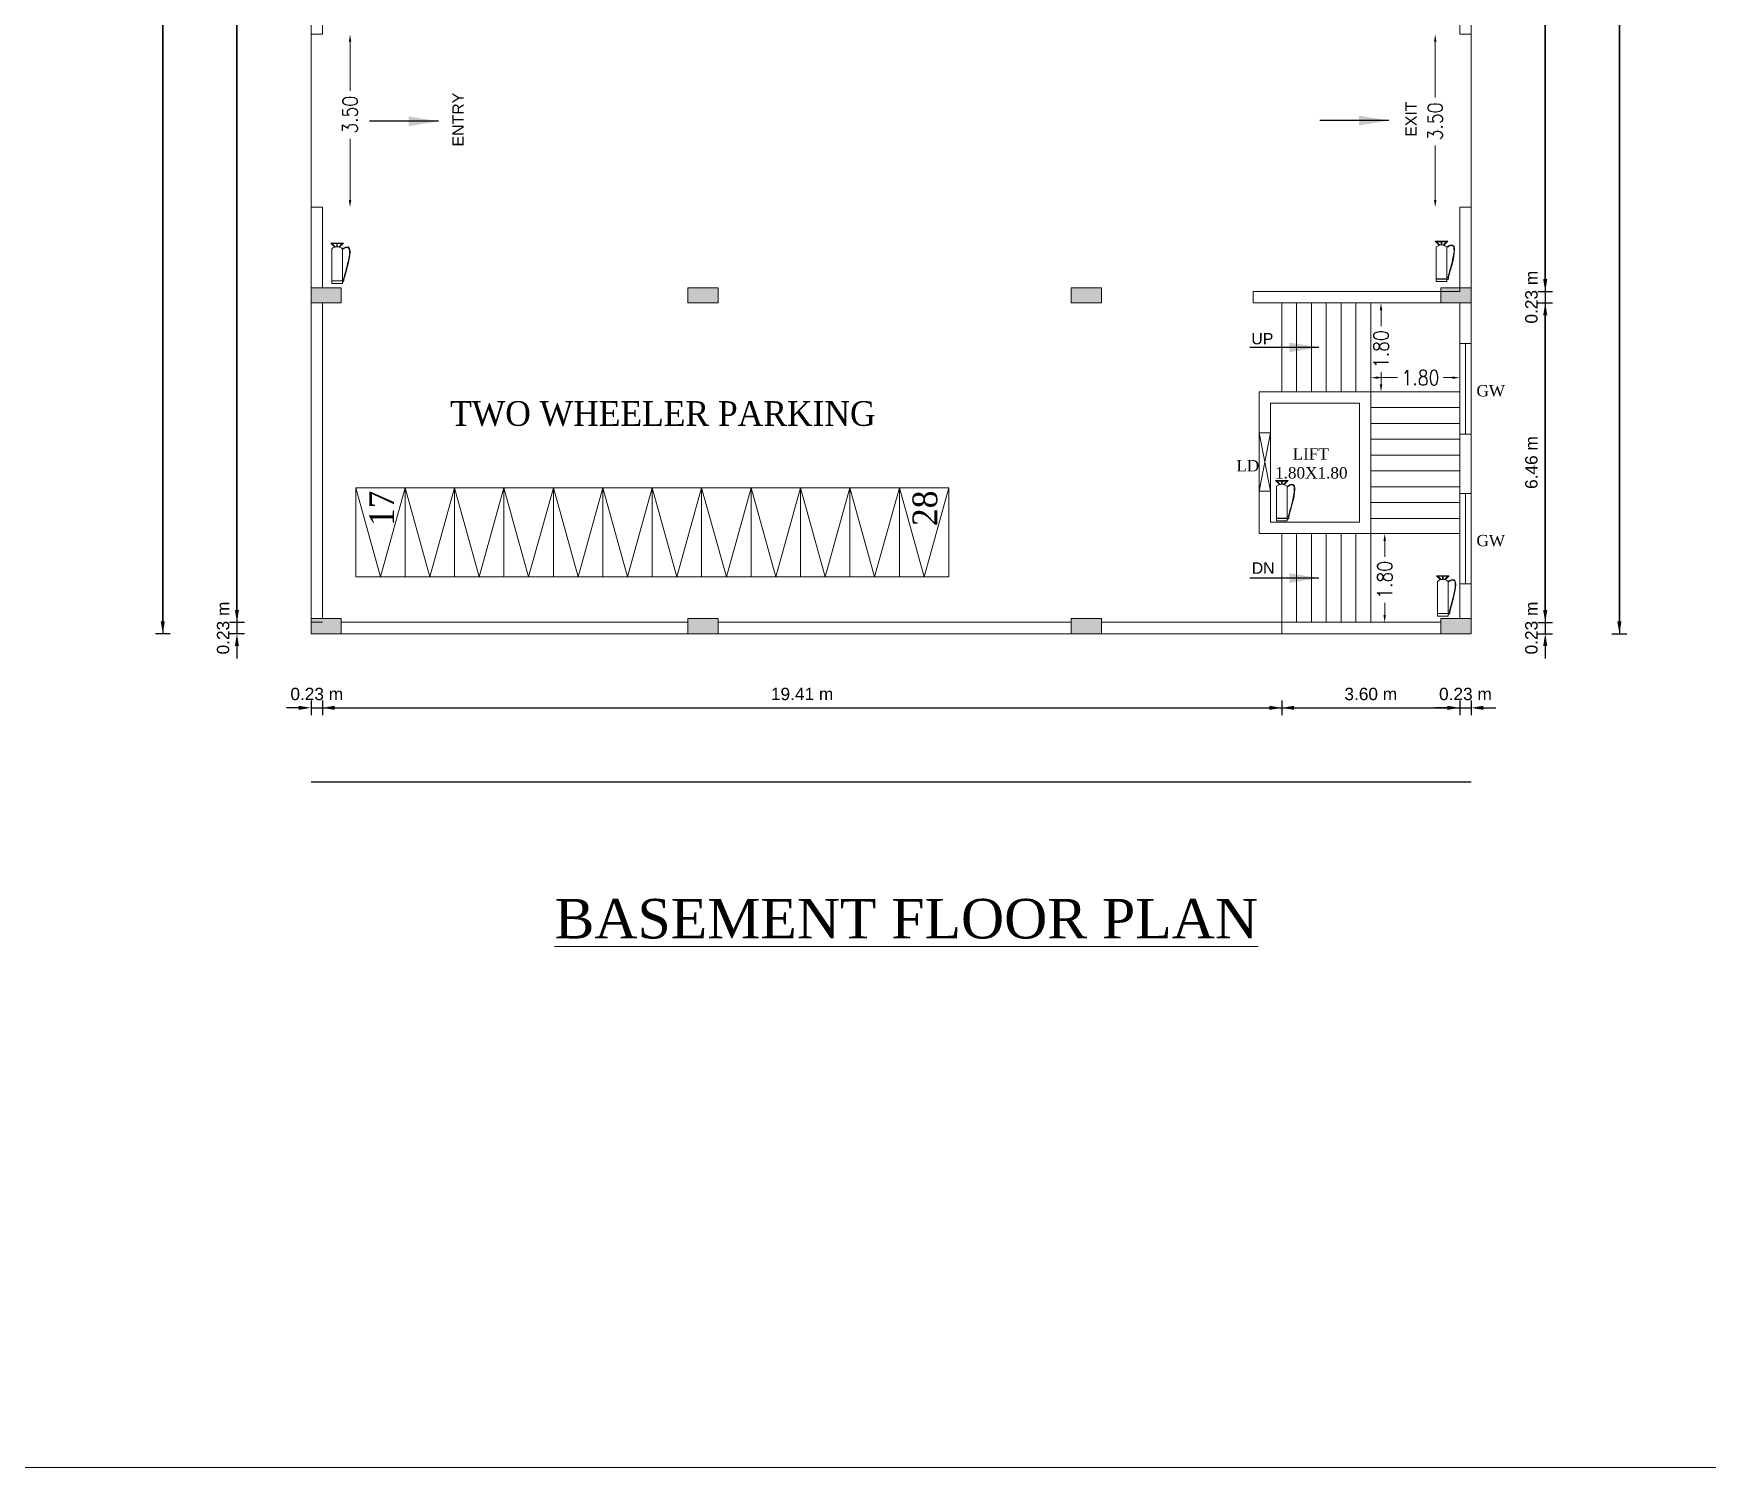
# Model space of a CAD drawing. Header units: metres. Extents: x -1561199 to -1560810, y 43748 to 43956.
# Drawn here: x -1560920.51 to -1560886.64, y 43747.52 to 43776.53 of the extents above; entities that cross this region are included whole.
import ezdxf

# ---------------------------------------------------------------- set-up
doc = ezdxf.new("R2010")
doc.units = ezdxf.units.M
doc.header["$LTSCALE"] = 750
doc.header["$MEASUREMENT"] = 0
doc.header["$PDMODE"] = 35
doc.header["$PDSIZE"] = 50
doc.linetypes.add('DASHED2', pattern=[0.375, 0.25, -0.125])
doc.layers.get('0').update_dxf_attribs({"lineweight": 5, "plot": 0})
doc.layers.get('Defpoints').update_dxf_attribs({"lineweight": 0})
doc.layers.add('column', color=242, linetype='Continuous', lineweight=25)
doc.styles.add('ARIAL', font='romand.shx', dxfattribs={"width": 0.85})
doc.styles.add('S', font='swiss.ttf')
doc.styles.get("Standard").update_dxf_attribs({"font": 'arial.ttf'})
doc.styles.add('style1', font='romans.shx', dxfattribs={"width": 0.95, "height": 200})
doc.styles.add('style6', font='romantic.ttf')
doc.dimstyles.new('Meters for dimension SHEET 2', dxfattribs={"dimtxt": 0.3, "dimasz": 0.15, "dimexe": 0.4, "dimexo": 0.4, "dimgap": 0.09, "dimtad": 0, "dimzin": 0, "dimdsep": 46, "dimtxsty": 'ARIAL', "dimcen": 0.09, "dimse1": 1, "dimse2": 1, "dimclrd": 144, "dimclre": 144, "dimclrt": 256, "dimaunit": 1, "dimadec": 3, "dimazin": 0, "dimtfac": 1, "dimtofl": 0, "dimtmove": 1, "dimatfit": 2, "dimfxl": 0, "dimtolj": 1, "dimtzin": 0, "dimlwd": -1, "dimlwe": -1, "dimarcsym": 0})
doc.dimstyles.new('METRIC', dxfattribs={"dimtxt": 0.45, "dimasz": 0.25, "dimexe": 0.15, "dimexo": 0.15, "dimgap": 0.15, "dimtad": 1, "dimzin": 0, "dimdsep": 46, "dimtxsty": 'S', "dimcen": 0, "dimclrd": 1, "dimclre": 1, "dimclrt": 5, "dimadec": 0, "dimazin": 2, "dimtfac": 1, "dimtix": 1, "dimtofl": 0, "dimtmove": 1, "dimatfit": 0, "dimfxl": 0, "dimtolj": 1, "dimtzin": 0, "dimarcsym": 0})

# ---------------------------------------------------------------- blocks, each defined once
blk = doc.blocks.new('qwegwegwegwegwegwegwg')
at = {"layer": 'column', "lineweight": -2}
h = blk.add_hatch(color=256, dxfattribs=at)
h.dxf.hatch_style = 1
h.paths.add_polyline_path([(0, 0), (12, 0), (12, -24), (0, -24)])
blk.add_lwpolyline([(0, 0), (12, 0), (12, -24), (0, -24)], close=True, dxfattribs=at)
blk = doc.blocks.new('DSDRFTRY')
at = {"color": 1}
for p, q in [((736.623, 117.624, -214.286), (736.527, 117.721, -214.286)), ((736.557, 117.721, -214.286), (736.527, 117.721, -214.286)), ((736.551, 116.766, -214.286), (736.551, 117.586, -214.286)), ((736.557, 117.721, -214.286), (736.828, 117.721, -214.286)), ((736.638, 117.628, -214.286), (736.557, 117.709, -214.286)), ((736.557, 117.709, -214.286), (736.671, 117.709, -214.286)), ((736.671, 117.632, -214.286), (736.671, 117.709, -214.286)), ((736.684, 117.632, -214.286), (736.684, 117.709, -214.286)), ((736.684, 117.709, -214.286), (736.798, 117.709, -214.286)), ((736.717, 117.628, -214.286), (736.798, 117.709, -214.286)), ((736.731, 117.624, -214.286), (736.828, 117.721, -214.286)), ((736.804, 117.586, -214.286), (736.804, 116.766, -214.286)), ((736.513, 116.861, -214.286), (736.551, 116.861, -214.286)), ((736.513, 116.823, -214.286), (736.513, 116.861, -214.286)), ((736.513, 116.823, -214.286), (736.526, 116.823, -214.286)), ((736.513, 116.823, -214.286), (736.519, 116.823, -214.286)), ((736.513, 116.823, -214.286), (736.516, 116.823, -214.286)), ((736.551, 116.823, -214.286), (736.513, 116.823, -214.286)), ((736.526, 116.823, -214.286), (736.526, 116.81, -214.286)), ((736.526, 116.81, -214.286), (736.539, 116.81, -214.286)), ((736.539, 116.81, -214.286), (736.539, 116.823, -214.286)), ((736.804, 116.829, -214.286), (736.551, 116.829, -214.286)), ((736.804, 116.823, -214.286), (736.551, 116.823, -214.286)), ((736.804, 116.766, -214.286), (736.551, 116.766, -214.286))]:
    blk.add_line(p, q, dxfattribs=at)
blk.add_arc((736.677, 117.436, -214.286), 0.196, 50.0538, 129.9462, dxfattribs=at)
for points, knots in [([(736.513, 116.861, -214.286), (736.395, 117.278, -214.286), (736.263, 117.742, -214.286), (736.523, 117.602, -214.286), (736.551, 117.586, -214.286)], [0, 0, 0, 0, 3.030452, 3.369076, 3.369076, 3.369076, 3.369076]), ([(736.526, 116.864, -214.286), (736.507, 116.929, -214.286), (736.489, 116.993, -214.286), (736.438, 117.181, -214.286), (736.408, 117.299, -214.286), (736.381, 117.47, -214.286), (736.378, 117.531, -214.286), (736.391, 117.591, -214.286), (736.399, 117.605, -214.286), (736.421, 117.62, -214.286), (736.435, 117.622, -214.286), (736.48, 117.611, -214.286), (736.51, 117.595, -214.286), (736.544, 117.576, -214.286), (736.545, 117.575, -214.286), (736.545, 117.575, -214.286)], [0, 0, 0, 0, 0.468639, 0.468639, 1.405917, 1.405917, 2.137486, 2.137486, 2.546212, 2.546212, 2.954939, 2.954939, 3.363666, 3.363666, 3.369076, 3.369076, 3.369076, 3.369076])]:
    blk.add_open_spline(points, degree=3, knots=knots, dxfattribs=at)
blk = doc.blocks.new('*D251')
at = {"color": 144}
for p, q in [((-1560914.103, 43776.367), (-1560914.103, 43775.375)), ((-1560914.103, 43773.167), (-1560914.103, 43774.405))]:
    blk.add_line(p, q, dxfattribs=at)
for points in [[(-1560914.128, 43776.367), (-1560914.078, 43776.367), (-1560914.103, 43776.517)], [(-1560914.128, 43773.167), (-1560914.078, 43773.167), (-1560914.103, 43773.017)]]:
    blk.add_solid(points, dxfattribs=at)
at = {"layer": 'Defpoints', "color": 0}
for p in [(-1560914.662, 43776.517, -1118.766), (-1560914.103, 43776.517), (-1560914.662, 43773.017, -381.467)]:
    blk.add_point(p, dxfattribs=at)
at = {"insert": (-1560914.103, 43774.89), "char_height": 0.3, "attachment_point": 5, "rotation": 90, "style": 'ARIAL'}
blk.add_mtext('\\A1;3.50', dxfattribs=at)
blk = doc.blocks.new('*D252')
at = {"color": 144}
for p, q in [((-1560892.148, 43776.367), (-1560892.148, 43775.24)), ((-1560892.148, 43773.167), (-1560892.148, 43774.271))]:
    blk.add_line(p, q, dxfattribs=at)
for points in [[(-1560892.173, 43776.367), (-1560892.123, 43776.367), (-1560892.148, 43776.517)], [(-1560892.173, 43773.167), (-1560892.123, 43773.167), (-1560892.148, 43773.017)]]:
    blk.add_solid(points, dxfattribs=at)
at = {"layer": 'Defpoints', "color": 0}
for p in [(-1560892.148, 43776.517), (-1560891.652, 43776.517, -488.023), (-1560891.652, 43773.017, -381.467)]:
    blk.add_point(p, dxfattribs=at)
at = {"insert": (-1560892.148, 43774.755), "char_height": 0.3, "attachment_point": 5, "rotation": 90, "style": 'ARIAL'}
blk.add_mtext('\\A1;3.50', dxfattribs=at)
blk = doc.blocks.new('*D242')
at = {"color": 144}
for p, q in [((-1560893.245, 43770.934), (-1560893.245, 43770.613)), ((-1560893.245, 43769.434), (-1560893.245, 43769.68))]:
    blk.add_line(p, q, dxfattribs=at)
for points in [[(-1560893.27, 43770.934), (-1560893.22, 43770.934), (-1560893.245, 43771.084)], [(-1560893.27, 43769.434), (-1560893.22, 43769.434), (-1560893.245, 43769.284)]]:
    blk.add_solid(points, dxfattribs=at)
at = {"layer": 'Defpoints', "color": 0}
for p in [(-1560893.452, 43771.084, -381.467), (-1560893.245, 43771.084), (-1560893.452, 43769.284, -381.467)]:
    blk.add_point(p, dxfattribs=at)
at = {"insert": (-1560893.245, 43770.146), "char_height": 0.3, "attachment_point": 5, "rotation": 90, "style": 'ARIAL'}
blk.add_mtext('\\A1;1.80', dxfattribs=at)
blk = doc.blocks.new('*D243')
at = {"color": 144}
for p, q in [((-1560893.302, 43769.571), (-1560892.913, 43769.571)), ((-1560891.802, 43769.571), (-1560891.98, 43769.571))]:
    blk.add_line(p, q, dxfattribs=at)
for points in [[(-1560893.302, 43769.596), (-1560893.302, 43769.546), (-1560893.452, 43769.571)], [(-1560891.802, 43769.596), (-1560891.802, 43769.546), (-1560891.652, 43769.571)]]:
    blk.add_solid(points, dxfattribs=at)
at = {"layer": 'Defpoints', "color": 0}
for p in [(-1560891.652, 43769.571), (-1560893.452, 43769.284, -381.467), (-1560891.652, 43769.284, -381.467)]:
    blk.add_point(p, dxfattribs=at)
at = {"insert": (-1560892.446, 43769.571), "char_height": 0.3, "attachment_point": 5, "style": 'ARIAL'}
blk.add_mtext('\\A1;1.80', dxfattribs=at)
blk = doc.blocks.new('*D244')
at = {"color": 144}
for p, q in [((-1560893.17, 43766.267), (-1560893.17, 43765.946)), ((-1560893.17, 43764.767), (-1560893.17, 43765.014))]:
    blk.add_line(p, q, dxfattribs=at)
for points in [[(-1560893.195, 43766.267), (-1560893.145, 43766.267), (-1560893.17, 43766.417)], [(-1560893.195, 43764.767), (-1560893.145, 43764.767), (-1560893.17, 43764.617)]]:
    blk.add_solid(points, dxfattribs=at)
at = {"layer": 'Defpoints', "color": 0}
for p in [(-1560893.452, 43766.417, -381.467), (-1560893.452, 43764.617, -381.467), (-1560893.17, 43764.617)]:
    blk.add_point(p, dxfattribs=at)
at = {"insert": (-1560893.17, 43765.48), "char_height": 0.3, "attachment_point": 5, "rotation": 90, "style": 'ARIAL'}
blk.add_mtext('\\A1;1.80', dxfattribs=at)
blk = doc.blocks.new('*D130')
at = {"color": 0, "lineweight": -2}
for p, q in [((-1560916.392, 43764.871), (-1560916.392, 43765.121)), ((-1560916.242, 43764.621), (-1560916.542, 43764.621)), ((-1560916.242, 43764.391), (-1560916.542, 43764.391)), ((-1560916.392, 43764.141), (-1560916.392, 43763.891))]:
    blk.add_line(p, q, dxfattribs=at)
at = {"color": 0}
for points in [[(-1560916.434, 43764.871), (-1560916.351, 43764.871), (-1560916.392, 43764.621)], [(-1560916.434, 43764.141), (-1560916.351, 43764.141), (-1560916.392, 43764.391)]]:
    blk.add_solid(points, dxfattribs=at)
at = {"layer": 'Defpoints', "color": 0}
for p in [(-1560916.392, 43764.621), (-1560914.892, 43764.391), (-1560914.283, 43764.621)]:
    blk.add_point(p, dxfattribs=at)
at = {"color": 0, "lineweight": -2, "insert": (-1560916.671, 43764.506), "char_height": 0.25, "attachment_point": 5, "rotation": 90, "style": 'S'}
blk.add_mtext('\\A1;0.23 m', dxfattribs=at)
blk = doc.blocks.new('*D131')
at = {"color": 0, "lineweight": -2}
for p, q in [((-1560916.242, 43794.318), (-1560916.542, 43794.318)), ((-1560916.392, 43764.871), (-1560916.392, 43794.068)), ((-1560916.242, 43764.621), (-1560916.542, 43764.621))]:
    blk.add_line(p, q, dxfattribs=at)
at = {"color": 0}
for points in [[(-1560916.434, 43794.068), (-1560916.351, 43794.068), (-1560916.392, 43794.318)], [(-1560916.434, 43764.871), (-1560916.351, 43764.871), (-1560916.392, 43764.621)]]:
    blk.add_solid(points, dxfattribs=at)
at = {"layer": 'Defpoints', "color": 0}
for p in [(-1560916.392, 43794.318), (-1560914.282, 43794.318), (-1560914.283, 43764.621)]:
    blk.add_point(p, dxfattribs=at)
at = {"color": 0, "lineweight": -2, "insert": (-1560916.671, 43779.47), "char_height": 0.25, "attachment_point": 5, "rotation": 90, "style": 'S'}
blk.add_mtext('\\A1;29.70 m', dxfattribs=at)
blk = doc.blocks.new('*D133')
at = {"color": 0, "lineweight": -2}
for p, q in [((-1560917.742, 43794.547), (-1560918.042, 43794.547)), ((-1560917.892, 43764.641), (-1560917.892, 43794.297)), ((-1560917.742, 43764.391), (-1560918.042, 43764.391))]:
    blk.add_line(p, q, dxfattribs=at)
at = {"color": 0}
for points in [[(-1560917.934, 43794.297), (-1560917.851, 43794.297), (-1560917.892, 43794.547)], [(-1560917.934, 43764.641), (-1560917.851, 43764.641), (-1560917.892, 43764.391)]]:
    blk.add_solid(points, dxfattribs=at)
at = {"layer": 'Defpoints', "color": 0}
for p in [(-1560917.892, 43794.547), (-1560914.892, 43794.547), (-1560914.892, 43764.391)]:
    blk.add_point(p, dxfattribs=at)
at = {"color": 0, "lineweight": -2, "insert": (-1560918.171, 43779.469), "char_height": 0.25, "attachment_point": 5, "rotation": 90, "style": 'S'}
blk.add_mtext('\\A1;30.16 m', dxfattribs=at)
blk = doc.blocks.new('*D134')
at = {"color": 0, "lineweight": -2}
for p, q in [((-1560889.922, 43764.871), (-1560889.922, 43765.121)), ((-1560890.072, 43764.621), (-1560889.772, 43764.621)), ((-1560890.072, 43764.391), (-1560889.772, 43764.391)), ((-1560889.922, 43764.141), (-1560889.922, 43763.891))]:
    blk.add_line(p, q, dxfattribs=at)
at = {"color": 0}
for points in [[(-1560889.964, 43764.871), (-1560889.881, 43764.871), (-1560889.922, 43764.621)], [(-1560889.964, 43764.141), (-1560889.881, 43764.141), (-1560889.922, 43764.391)]]:
    blk.add_solid(points, dxfattribs=at)
at = {"layer": 'Defpoints', "color": 0}
for p in [(-1560892.032, 43764.621), (-1560891.422, 43764.391), (-1560889.922, 43764.621)]:
    blk.add_point(p, dxfattribs=at)
at = {"color": 0, "lineweight": -2, "insert": (-1560890.201, 43764.506), "char_height": 0.25, "attachment_point": 5, "rotation": 90, "style": 'S'}
blk.add_mtext('\\A1;0.23 m', dxfattribs=at)
blk = doc.blocks.new('*D135')
at = {"color": 0, "lineweight": -2}
for p, q in [((-1560890.072, 43771.084), (-1560889.772, 43771.084)), ((-1560889.922, 43764.871), (-1560889.922, 43770.834)), ((-1560890.072, 43764.621), (-1560889.772, 43764.621))]:
    blk.add_line(p, q, dxfattribs=at)
at = {"color": 0}
for points in [[(-1560889.964, 43770.834), (-1560889.881, 43770.834), (-1560889.922, 43771.084)], [(-1560889.964, 43764.871), (-1560889.881, 43764.871), (-1560889.922, 43764.621)]]:
    blk.add_solid(points, dxfattribs=at)
at = {"layer": 'Defpoints', "color": 0}
for p in [(-1560891.652, 43771.084), (-1560889.922, 43771.084), (-1560892.032, 43764.621)]:
    blk.add_point(p, dxfattribs=at)
at = {"color": 0, "lineweight": -2, "insert": (-1560890.201, 43767.853), "char_height": 0.25, "attachment_point": 5, "rotation": 90, "style": 'S'}
blk.add_mtext('\\A1;6.46 m', dxfattribs=at)
blk = doc.blocks.new('*D136')
at = {"color": 0, "lineweight": -2}
for p, q in [((-1560889.922, 43771.564), (-1560889.922, 43771.814)), ((-1560890.072, 43771.314), (-1560889.772, 43771.314)), ((-1560890.072, 43771.084), (-1560889.772, 43771.084)), ((-1560889.922, 43770.834), (-1560889.922, 43770.584))]:
    blk.add_line(p, q, dxfattribs=at)
at = {"color": 0}
for points in [[(-1560889.964, 43771.564), (-1560889.881, 43771.564), (-1560889.922, 43771.314)], [(-1560889.964, 43770.834), (-1560889.881, 43770.834), (-1560889.922, 43771.084)]]:
    blk.add_solid(points, dxfattribs=at)
at = {"layer": 'Defpoints', "color": 0}
for p in [(-1560891.652, 43771.314), (-1560889.922, 43771.314), (-1560891.652, 43771.084)]:
    blk.add_point(p, dxfattribs=at)
at = {"color": 0, "lineweight": -2, "insert": (-1560890.201, 43771.199), "char_height": 0.25, "attachment_point": 5, "rotation": 90, "style": 'S'}
blk.add_mtext('\\A1;0.23 m', dxfattribs=at)
blk = doc.blocks.new('*D137')
at = {"color": 0, "lineweight": -2}
for p, q in [((-1560890.072, 43794.318), (-1560889.772, 43794.318)), ((-1560889.922, 43771.564), (-1560889.922, 43794.068)), ((-1560890.072, 43771.314), (-1560889.772, 43771.314))]:
    blk.add_line(p, q, dxfattribs=at)
at = {"color": 0}
for points in [[(-1560889.964, 43794.068), (-1560889.881, 43794.068), (-1560889.922, 43794.318)], [(-1560889.964, 43771.564), (-1560889.881, 43771.564), (-1560889.922, 43771.314)]]:
    blk.add_solid(points, dxfattribs=at)
at = {"layer": 'Defpoints', "color": 0}
for p in [(-1560892.032, 43794.318), (-1560889.922, 43794.318), (-1560891.652, 43771.314)]:
    blk.add_point(p, dxfattribs=at)
at = {"color": 0, "lineweight": -2, "insert": (-1560890.201, 43782.816), "char_height": 0.25, "attachment_point": 5, "rotation": 90, "style": 'S'}
blk.add_mtext('\\A1;23.00 m', dxfattribs=at)
blk = doc.blocks.new('*D139')
at = {"color": 0, "lineweight": -2}
for p, q in [((-1560888.572, 43794.547), (-1560888.272, 43794.547)), ((-1560888.422, 43764.641), (-1560888.422, 43794.297)), ((-1560888.572, 43764.391), (-1560888.272, 43764.391))]:
    blk.add_line(p, q, dxfattribs=at)
at = {"color": 0}
for points in [[(-1560888.464, 43794.297), (-1560888.381, 43794.297), (-1560888.422, 43794.547)], [(-1560888.464, 43764.641), (-1560888.381, 43764.641), (-1560888.422, 43764.391)]]:
    blk.add_solid(points, dxfattribs=at)
at = {"layer": 'Defpoints', "color": 0}
for p in [(-1560891.422, 43794.547), (-1560888.422, 43794.547), (-1560891.422, 43764.391)]:
    blk.add_point(p, dxfattribs=at)
at = {"color": 0, "lineweight": -2, "insert": (-1560888.701, 43779.469), "char_height": 0.25, "attachment_point": 5, "rotation": 90, "style": 'S'}
blk.add_mtext('\\A1;30.16 m', dxfattribs=at)
blk = doc.blocks.new('*D140')
at = {"color": 0, "lineweight": -2}
for p, q in [((-1560914.892, 43763.041), (-1560914.892, 43762.741)), ((-1560914.662, 43763.041), (-1560914.662, 43762.741)), ((-1560915.142, 43762.891), (-1560915.392, 43762.891)), ((-1560914.412, 43762.891), (-1560914.162, 43762.891))]:
    blk.add_line(p, q, dxfattribs=at)
at = {"color": 0}
for points in [[(-1560915.142, 43762.933), (-1560915.142, 43762.85), (-1560914.892, 43762.891)], [(-1560914.412, 43762.933), (-1560914.412, 43762.85), (-1560914.662, 43762.891)]]:
    blk.add_solid(points, dxfattribs=at)
at = {"layer": 'Defpoints', "color": 0}
for p in [(-1560914.662, 43764.696), (-1560914.892, 43764.391), (-1560914.662, 43762.891)]:
    blk.add_point(p, dxfattribs=at)
at = {"color": 0, "lineweight": -2, "insert": (-1560914.777, 43763.17), "char_height": 0.25, "attachment_point": 5, "style": 'S'}
blk.add_mtext('\\A1;0.23 m', dxfattribs=at)
blk = doc.blocks.new('*D141')
at = {"color": 0, "lineweight": -2}
for p, q in [((-1560914.662, 43763.041), (-1560914.662, 43762.741)), ((-1560895.252, 43763.041), (-1560895.252, 43762.741)), ((-1560914.412, 43762.891), (-1560895.502, 43762.891))]:
    blk.add_line(p, q, dxfattribs=at)
at = {"color": 0}
for points in [[(-1560914.412, 43762.933), (-1560914.412, 43762.85), (-1560914.662, 43762.891)], [(-1560895.502, 43762.933), (-1560895.502, 43762.85), (-1560895.252, 43762.891)]]:
    blk.add_solid(points, dxfattribs=at)
at = {"layer": 'Defpoints', "color": 0}
for p in [(-1560914.662, 43764.696), (-1560895.252, 43764.391), (-1560895.252, 43762.891)]:
    blk.add_point(p, dxfattribs=at)
at = {"color": 0, "lineweight": -2, "insert": (-1560904.957, 43763.17), "char_height": 0.25, "attachment_point": 5, "style": 'S'}
blk.add_mtext('\\A1;19.41 m', dxfattribs=at)
blk = doc.blocks.new('*D142')
at = {"color": 0, "lineweight": -2}
for p, q in [((-1560895.252, 43763.041), (-1560895.252, 43762.741)), ((-1560891.652, 43763.041), (-1560891.652, 43762.741)), ((-1560895.002, 43762.891), (-1560891.902, 43762.891))]:
    blk.add_line(p, q, dxfattribs=at)
at = {"color": 0}
for points in [[(-1560895.002, 43762.933), (-1560895.002, 43762.85), (-1560895.252, 43762.891)], [(-1560891.902, 43762.933), (-1560891.902, 43762.85), (-1560891.652, 43762.891)]]:
    blk.add_solid(points, dxfattribs=at)
at = {"layer": 'Defpoints', "color": 0}
for p in [(-1560891.652, 43764.696), (-1560895.252, 43764.391), (-1560891.652, 43762.891)]:
    blk.add_point(p, dxfattribs=at)
at = {"color": 0, "lineweight": -2, "insert": (-1560893.452, 43763.17), "char_height": 0.25, "attachment_point": 5, "style": 'S'}
blk.add_mtext('\\A1;3.60 m', dxfattribs=at)
blk = doc.blocks.new('*D143')
at = {"color": 0, "lineweight": -2}
for p, q in [((-1560891.652, 43763.041), (-1560891.652, 43762.741)), ((-1560891.422, 43763.041), (-1560891.422, 43762.741)), ((-1560891.902, 43762.891), (-1560892.152, 43762.891)), ((-1560891.172, 43762.891), (-1560890.922, 43762.891))]:
    blk.add_line(p, q, dxfattribs=at)
at = {"color": 0}
for points in [[(-1560891.902, 43762.933), (-1560891.902, 43762.85), (-1560891.652, 43762.891)], [(-1560891.172, 43762.933), (-1560891.172, 43762.85), (-1560891.422, 43762.891)]]:
    blk.add_solid(points, dxfattribs=at)
at = {"layer": 'Defpoints', "color": 0}
for p in [(-1560891.652, 43764.696), (-1560891.422, 43764.391), (-1560891.422, 43762.891)]:
    blk.add_point(p, dxfattribs=at)
at = {"color": 0, "lineweight": -2, "insert": (-1560891.537, 43763.17), "char_height": 0.25, "attachment_point": 5, "style": 'S'}
blk.add_mtext('\\A1;0.23 m', dxfattribs=at)

msp = doc.modelspace()

# ---------------------------------------------------------------- linework, layer by layer
at = {"lineweight": -2}
for p, q in [((-1560917.89239, 43794.54693, -741.55297), (-1560917.89239, 43764.39124, -106.55565)), ((-1560916.39239, 43794.54693, -741.55297), (-1560916.39239, 43764.39124, -106.55565)), ((-1560889.92224, 43794.54693, -741.55297), (-1560889.92224, 43764.39124, -106.55565)), ((-1560888.42224, 43794.54693, -741.55297), (-1560888.42224, 43764.39124, -106.55565)), ((-1560914.89239, 43762.89124), (-1560891.42224, 43762.89124)), ((-1560914.89239, 43761.39124), (-1560891.42224, 43761.39124))]:
    msp.add_line(p, q, dxfattribs=at)
for p, q in [((-1560914.89224, 43794.54693, 381.46736), (-1560914.89224, 43776.4998, -303.12734)), ((-1560891.42224, 43794.54693, -741.55297), (-1560891.42224, 43776.51685, -106.55565)), ((-1560914.66224, 43784.84727, -737.29896), (-1560914.66224, 43776.51685, -737.29896)), ((-1560891.65224, 43784.85176, -400.10086), (-1560891.65224, 43776.51685, -106.55565)), ((-1560914.66224, 43776.51685, -737.29896), (-1560914.89224, 43776.51685, -737.29896)), ((-1560891.65224, 43776.51685, -106.55565), (-1560891.42224, 43776.51685)), ((-1560891.42224, 43773.01685), (-1560891.42224, 43776.51685)), ((-1560914.89224, 43773.01685), (-1560914.89224, 43776.4998, -737.29896)), ((-1560914.89224, 43773.01685), (-1560914.89239, 43771.39638)), ((-1560914.66224, 43773.01685), (-1560914.89224, 43773.01685)), ((-1560914.66224, 43773.01685, -737.29896), (-1560914.66224, 43771.38926, -737.29896)), ((-1560891.65224, 43773.01685), (-1560891.65224, 43771.31414)), ((-1560891.65224, 43773.01685), (-1560891.42224, 43773.01685)), ((-1560891.42224, 43773.01685), (-1560891.42224, 43764.39124)), ((-1560914.89224, 43771.39638, -496.71908), (-1560914.89224, 43764.39124, -762.45005)), ((-1560895.71224, 43771.31414), (-1560895.83084, 43771.31414)), ((-1560895.71584, 43771.31414, 814.75797), (-1560895.83084, 43771.31414, 814.75797)), ((-1560895.83084, 43771.31414, 814.75797), (-1560895.83084, 43771.08414)), ((-1560895.71584, 43771.31414, 909.03324), (-1560893.31584, 43771.31414, -438.5169)), ((-1560895.71584, 43771.31414, 909.03324), (-1560895.71584, 43771.31414, 117.61073)), ((-1560895.71584, 43771.31414, 909.03324), (-1560895.71584, 43771.31414, 117.61073)), ((-1560895.71224, 43771.31414), (-1560891.65224, 43771.31414)), ((-1560914.66224, 43771.09125, -737.29896), (-1560914.66224, 43764.69604, -737.29896)), ((-1560895.71224, 43771.08414), (-1560895.83084, 43771.08414)), ((-1560895.71224, 43771.08414), (-1560891.65224, 43771.08414)), ((-1560895.25224, 43769.28414), (-1560895.25224, 43771.08414)), ((-1560894.95224, 43769.28414), (-1560894.95224, 43771.08414)), ((-1560894.65224, 43769.28414), (-1560894.65224, 43771.08414)), ((-1560894.35224, 43769.28414), (-1560894.35224, 43771.08414)), ((-1560894.05224, 43769.28414), (-1560894.05224, 43771.08414)), ((-1560893.75224, 43769.28414), (-1560893.75224, 43771.08414)), ((-1560893.45224, 43769.28414), (-1560893.45224, 43771.08414)), ((-1560893.45224, 43769.28414), (-1560893.45224, 43771.08414)), ((-1560891.65224, 43771.08414), (-1560891.65224, 43764.69604)), ((-1560891.42224, 43770.25898, 400.10086), (-1560891.65224, 43770.25898, 400.10086)), ((-1560891.65224, 43770.25898, 400.10086), (-1560891.65224, 43768.42898, 400.10086)), ((-1560891.53724, 43768.42898, 400.10086), (-1560891.53724, 43770.25898, 400.10086)), ((-1560891.42224, 43768.42898, 400.10086), (-1560891.42224, 43770.25898, 400.10086)), ((-1560895.71224, 43769.28414), (-1560891.65224, 43769.28414)), ((-1560895.71224, 43769.28414, -342.60738), (-1560895.71224, 43769.28414)), ((-1560895.71224, 43769.28414), (-1560895.71224, 43769.05414)), ((-1560893.45224, 43766.41663, -342.60738), (-1560893.45224, 43769.28414, -342.60738)), ((-1560895.71224, 43768.45342, -342.60738), (-1560895.71224, 43769.05414, -342.60738)), ((-1560895.48224, 43768.45342, -342.60738), (-1560895.48224, 43769.05414, -342.60738)), ((-1560895.48224, 43769.05414), (-1560893.68224, 43769.05414)), ((-1560893.68224, 43766.64663, -342.60738), (-1560893.68224, 43769.05414, -342.60738)), ((-1560893.45224, 43768.96414), (-1560891.65224, 43768.96414)), ((-1560895.48224, 43768.45342, -342.60738), (-1560895.71224, 43768.45342, -342.60738)), ((-1560893.45224, 43768.64414), (-1560891.65224, 43768.64414)), ((-1560891.65224, 43768.42898, 400.10086), (-1560891.42224, 43768.42898, 400.10086)), ((-1560893.45224, 43768.32414), (-1560891.65224, 43768.32414)), ((-1560893.45224, 43768.00414), (-1560891.65224, 43768.00414)), ((-1560895.71224, 43767.25414, -342.60738), (-1560895.71224, 43767.56414, -342.60738)), ((-1560895.71224, 43767.56414), (-1560895.71224, 43766.41663)), ((-1560895.48224, 43766.64663, -342.60738), (-1560895.48224, 43767.56414, -342.60738)), ((-1560893.45224, 43767.68414), (-1560891.65224, 43767.68414)), ((-1560895.48224, 43767.27342, -342.60738), (-1560895.71224, 43767.27342, -342.60738)), ((-1560893.45224, 43767.36414), (-1560891.65224, 43767.36414)), ((-1560893.45224, 43767.04414), (-1560891.65224, 43767.04414)), ((-1560891.42224, 43767.22747), (-1560891.65224, 43767.22747)), ((-1560891.65224, 43767.22747), (-1560891.65224, 43765.39747)), ((-1560891.53724, 43765.39747), (-1560891.53724, 43767.22747)), ((-1560891.42224, 43765.39747), (-1560891.42224, 43767.22747)), ((-1560893.45224, 43766.72414), (-1560891.65224, 43766.72414)), ((-1560895.71224, 43766.41663), (-1560891.65224, 43766.41663)), ((-1560895.48224, 43766.64663), (-1560893.68224, 43766.64663)), ((-1560895.25224, 43764.39124), (-1560895.25224, 43766.41663)), ((-1560894.95224, 43764.61663), (-1560894.95224, 43766.41663)), ((-1560894.65224, 43764.61663), (-1560894.65224, 43766.41663)), ((-1560894.35224, 43764.61663), (-1560894.35224, 43766.41663)), ((-1560894.05224, 43764.61663), (-1560894.05224, 43766.41663)), ((-1560893.75224, 43764.61663), (-1560893.75224, 43766.41663)), ((-1560893.45224, 43766.41663), (-1560893.45224, 43764.61663)), ((-1560891.65224, 43765.39747), (-1560891.42224, 43765.39747)), ((-1560914.89239, 43764.62124), (-1560914.66224, 43764.62124)), ((-1560914.89239, 43764.39124), (-1560891.42224, 43764.39124)), ((-1560914.28279, 43764.62124), (-1560907.2681, 43764.62124)), ((-1560906.65785, 43764.62124), (-1560899.51032, 43764.62124)), ((-1560898.90007, 43764.62124), (-1560892.03184, 43764.62124))]:
    msp.add_line(p, q)
at = {"linetype": 'DASHED2'}
for p, q in [((-1560895.48224, 43768.45342, -342.60738), (-1560895.71224, 43767.27342, -342.60738)), ((-1560895.71224, 43768.45342, -342.60738), (-1560895.48224, 43767.27342, -342.60738)), ((-1560895.71224, 43767.27342, -342.60738), (-1560895.71224, 43768.45342, -342.60738)), ((-1560895.48224, 43767.27342, -342.60738), (-1560895.48224, 43768.45342, -342.60738))]:
    msp.add_line(p, q, dxfattribs=at)
for points in [[(-1561199.40878, 43747.52247), (-1560810.4486, 43747.52247), (-1560810.4486, 43937.6892), (-1561199.40878, 43937.6892)], [(-1560903.86578, 43797.57153), (-1560903.86578, 43794.54693), (-1560891.42224, 43794.54693), (-1560891.42224, 43764.39124), (-1560914.89239, 43764.39124), (-1560914.89224, 43794.54693), (-1560909.15192, 43794.54693), (-1560909.15192, 43797.57153)]]:
    msp.add_lwpolyline(points, close=True)
for points, elevation in [([(-1560912.98967, 43767.34021), (-1560912.98967, 43765.54021), (-1560913.98967, 43765.54021), (-1560913.98967, 43767.34021), (-1560912.98967, 43767.34021)], -1118.76632), ([(-1560913.48967, 43765.54021), (-1560913.98967, 43767.34021)], -1118.76632), ([(-1560912.98967, 43767.34021), (-1560913.48967, 43765.54021)], -1118.76632), ([(-1560911.98967, 43767.34021), (-1560911.98967, 43765.54021), (-1560912.98967, 43765.54021), (-1560912.98967, 43767.34021), (-1560911.98967, 43767.34021)], -1118.76632), ([(-1560912.48967, 43765.54021), (-1560912.98967, 43767.34021)], -1118.76632), ([(-1560911.98967, 43767.34021), (-1560912.48967, 43765.54021)], -1118.76632), ([(-1560910.98967, 43767.34021), (-1560910.98967, 43765.54021), (-1560911.98967, 43765.54021), (-1560911.98967, 43767.34021), (-1560910.98967, 43767.34021)], -1118.76632), ([(-1560911.48967, 43765.54021), (-1560911.98967, 43767.34021)], -1118.76632), ([(-1560910.98967, 43767.34021), (-1560911.48967, 43765.54021)], -1118.76632), ([(-1560909.98967, 43767.34021), (-1560909.98967, 43765.54021), (-1560910.98967, 43765.54021), (-1560910.98967, 43767.34021), (-1560909.98967, 43767.34021)], -1118.76632), ([(-1560910.48967, 43765.54021), (-1560910.98967, 43767.34021)], -1118.76632), ([(-1560909.98967, 43767.34021), (-1560910.48967, 43765.54021)], -1118.76632), ([(-1560908.98967, 43767.34021), (-1560908.98967, 43765.54021), (-1560909.98967, 43765.54021), (-1560909.98967, 43767.34021), (-1560908.98967, 43767.34021)], -1118.76632), ([(-1560909.48967, 43765.54021), (-1560909.98967, 43767.34021)], -1118.76632), ([(-1560908.98967, 43767.34021), (-1560909.48967, 43765.54021)], -1118.76632), ([(-1560907.98967, 43767.34021), (-1560907.98967, 43765.54021), (-1560908.98967, 43765.54021), (-1560908.98967, 43767.34021), (-1560907.98967, 43767.34021)], -1118.76632), ([(-1560908.48967, 43765.54021), (-1560908.98967, 43767.34021)], -1118.76632), ([(-1560907.98967, 43767.34021), (-1560908.48967, 43765.54021)], -1118.76632), ([(-1560906.98967, 43767.34021), (-1560906.98967, 43765.54021), (-1560907.98967, 43765.54021), (-1560907.98967, 43767.34021), (-1560906.98967, 43767.34021)], -1118.76632), ([(-1560907.48967, 43765.54021), (-1560907.98967, 43767.34021)], -1118.76632), ([(-1560906.98967, 43767.34021), (-1560907.48967, 43765.54021)], -1118.76632), ([(-1560905.98967, 43767.34021), (-1560905.98967, 43765.54021), (-1560906.98967, 43765.54021), (-1560906.98967, 43767.34021), (-1560905.98967, 43767.34021)], -1118.76632), ([(-1560906.48967, 43765.54021), (-1560906.98967, 43767.34021)], -1118.76632), ([(-1560905.98967, 43767.34021), (-1560906.48967, 43765.54021)], -1118.76632), ([(-1560904.98967, 43767.34021), (-1560904.98967, 43765.54021), (-1560905.98967, 43765.54021), (-1560905.98967, 43767.34021), (-1560904.98967, 43767.34021)], -1118.76632), ([(-1560905.48967, 43765.54021), (-1560905.98967, 43767.34021)], -1118.76632), ([(-1560904.98967, 43767.34021), (-1560905.48967, 43765.54021)], -1118.76632), ([(-1560903.98967, 43767.34021), (-1560903.98967, 43765.54021), (-1560904.98967, 43765.54021), (-1560904.98967, 43767.34021), (-1560903.98967, 43767.34021)], -1118.76632), ([(-1560904.48967, 43765.54021), (-1560904.98967, 43767.34021)], -1118.76632), ([(-1560903.98967, 43767.34021), (-1560904.48967, 43765.54021)], -1118.76632), ([(-1560902.98967, 43767.34021), (-1560902.98967, 43765.54021), (-1560903.98967, 43765.54021), (-1560903.98967, 43767.34021), (-1560902.98967, 43767.34021)], -1118.76632), ([(-1560903.48967, 43765.54021), (-1560903.98967, 43767.34021)], -1118.76632), ([(-1560902.98967, 43767.34021), (-1560903.48967, 43765.54021)], -1118.76632), ([(-1560901.98967, 43767.34021), (-1560901.98967, 43765.54021), (-1560902.98967, 43765.54021), (-1560902.98967, 43767.34021), (-1560901.98967, 43767.34021)], -1118.76632), ([(-1560902.48967, 43765.54021), (-1560902.98967, 43767.34021)], -1118.76632), ([(-1560901.98967, 43767.34021), (-1560902.48967, 43765.54021)], -1118.76632), ([(-1560891.65084, 43764.69604), (-1560891.42224, 43764.69604)], 762.93472)]:
    msp.add_lwpolyline(points, dxfattribs=dict(elevation=elevation))

# ---------------------------------------------------------------- block references
at = {"lineweight": -2, "xscale": -0.8534234103183371, "yscale": 0.8534234103183371, "zscale": 0.8534234103183371}
for p in [(-1560285.66903, 43671.82703, 182.87674), (-1560263.32241, 43671.8659, 182.87674), (-1560266.55353, 43667.02303, 182.87674), (-1560263.29762, 43665.09817, 182.87674)]:
    msp.add_blockref('DSDRFTRY', p, dxfattribs=at)
at = {"rotation": 270}
for p, xscale, yscale, zscale in [((-1560914.28214, 43771.08414), -0.025427, 0.025427, 0.025427), ((-1560906.65785, 43771.08414), -0.025427, 0.025427, 0.025427), ((-1560898.90007, 43771.08414), -0.025427, 0.025427, 0.025427), ((-1560891.42224, 43771.08414), -0.0254, 0.0254, 0.0254), ((-1560914.28214, 43764.39124), -0.025427, 0.025427, 0.025427), ((-1560914.28279, 43764.39124), -0.0254, 0.0254, 0.0254), ((-1560906.65785, 43764.39124), -0.025427, 0.025427, 0.025427), ((-1560898.90007, 43764.39124), -0.025427, 0.025427, 0.025427), ((-1560891.42224, 43764.39124), -0.0254, 0.0254, 0.0254)]:
    msp.add_blockref('qwegwegwegwegwegwegwg', p, dxfattribs=dict(at, xscale=xscale, yscale=yscale, zscale=zscale))

# ---------------------------------------------------------------- texts
at = {"style": 'style6'}
msp.add_text('%%UBASEMENT FLOOR PLAN', height=0.8, dxfattribs=at).set_placement((-1560909.96626, 43758.2263))
at = {"char_height": 0.23, "width": 1.6153676, "attachment_point": 1, "rotation": 90}
for s, insert in [('ENTRY', (-1560912.03294, 43774.2471, 381.46736)), ('EXIT', (-1560892.75191, 43774.44365, 381.46736))]:
    msp.add_mtext(s, dxfattribs=dict(at, insert=insert))
at = {"char_height": 0.23, "width": 1.6153676, "attachment_point": 1}
for s, insert in [('UP', (-1560895.8688, 43770.47473, 381.46736)), ('{\\fBookman Old Style|b0|i0|c0|p18;GW}', (-1560891.31364, 43769.42103, 2304.6894)), ('{\\fBookman Old Style|b0|i0|c0|p18;\\W4.09661; \\W1;LIFT\\P1.80X1.80}', (-1560895.38848, 43768.14379, -342.60738)), ('{\\fBookman Old Style|b0|i0|c0|p18;LD}', (-1560896.17131, 43767.90466, 87.47803)), ('{\\fBookman Old Style|b0|i0|c0|p18;GW}', (-1560891.31364, 43766.38951, 1904.58855)), ('DN', (-1560895.86052, 43765.83324, 381.46736))]:
    msp.add_mtext(s, dxfattribs=dict(at, insert=insert))
at = {"insert": (-1560907.77475, 43768.58444, 381.46736), "char_height": 0.5, "attachment_point": 8, "style": 'style1'}
msp.add_mtext('{\\fBookman Old Style|b0|i0|c0|p18;TWO WHEELER PARKING}', dxfattribs=at)
at = {"char_height": 0.5, "attachment_point": 8, "rotation": 90, "style": 'style1'}
for s, insert in [('{\\fBookman Old Style|b0|i0|c0|p18;17}', (-1560913.21597, 43766.92694, -1118.76632)), ('{\\fBookman Old Style|b0|i0|c0|p18;28}', (-1560902.21597, 43766.92694, -1118.76632))]:
    msp.add_mtext(s, dxfattribs=dict(at, insert=insert))

# ---------------------------------------------------------------- dimensions: what is measured, and where the dimension line sits
at = {"lineweight": -2}
for base, p1, p2, picture, middle in [((-1560917.89239, 43794.54693), (-1560914.89239, 43764.39124), (-1560914.89224, 43794.54693), '*D133', (-1560918.17087, 43779.46908)), ((-1560888.42224, 43794.54693), (-1560891.42224, 43764.39124), (-1560891.42224, 43794.54693), '*D139', (-1560888.70072, 43779.46908)), ((-1560916.39239, 43794.31833), (-1560914.28279, 43764.62124), (-1560914.28214, 43794.31833), '*D131', (-1560916.67087, 43779.46978)), ((-1560889.92224, 43794.31833), (-1560891.65224, 43771.31414), (-1560892.03249, 43794.31833), '*D137', (-1560890.20072, 43782.81623)), ((-1560889.92224, 43771.31414), (-1560891.65224, 43771.08414), (-1560891.65224, 43771.31414), '*D136', (-1560890.20072, 43771.19914)), ((-1560889.92224, 43771.08414), (-1560892.03184, 43764.62124), (-1560891.65224, 43771.08414), '*D135', (-1560890.20072, 43767.85269)), ((-1560916.39239, 43764.62124), (-1560914.89239, 43764.39124), (-1560914.28279, 43764.62124), '*D130', (-1560916.67087, 43764.50624)), ((-1560889.92224, 43764.62124), (-1560891.42224, 43764.39124), (-1560892.03184, 43764.62124), '*D134', (-1560890.20072, 43764.50624))]:
    dim = msp.add_linear_dim(base=base, p1=p1, p2=p2, angle=270, dimstyle='METRIC', override={"dimtxt": 0.25, "dimpost": ' m', "dimclrd": 0, "dimclre": 0, "dimclrt": 0}, dxfattribs=at)
    dim.commit()
    dim.dimension.update_dxf_attribs({"geometry": picture, "text_midpoint": middle})
for base, p1, p2, angle, picture, middle in [((-1560914.10333, 43776.51685, 381.46736), (-1560914.66224, 43773.01685), (-1560914.66224, 43776.51685, -737.29896), 90, '*D251', (-1560914.10333, 43774.88989, 381.46736)), ((-1560892.14787, 43776.51685, 381.46736), (-1560891.65224, 43773.01685), (-1560891.65224, 43776.51685, -106.55565), 90, '*D252', (-1560892.14787, 43774.75536, 381.46736)), ((-1560893.24457, 43771.08414, 381.46736), (-1560893.45224, 43769.28414), (-1560893.45224, 43771.08414), 90, '*D242', (-1560893.24457, 43770.14616, 381.46736)), ((-1560891.65224, 43769.57128, 381.46736), (-1560893.45224, 43769.28414), (-1560891.65224, 43769.28414), 180, '*D243', (-1560892.44611, 43769.57128, 381.46736)), ((-1560893.16989, 43764.61663, 381.46736), (-1560893.45224, 43766.41663), (-1560893.45224, 43764.61663), 90, '*D244', (-1560893.16989, 43765.47998, 381.46736))]:
    dim = msp.add_linear_dim(base=base, p1=p1, p2=p2, angle=angle, dimstyle='Meters for dimension SHEET 2')
    dim.commit()
    dim.dimension.update_dxf_attribs({"geometry": picture, "text_midpoint": middle, "dimtype": 160})
for base, p1, p2, picture, middle in [((-1560914.66224, 43762.89124), (-1560914.89224, 43764.39124), (-1560914.66224, 43764.69604), '*D140', (-1560914.77724, 43763.16972)), ((-1560895.25224, 43762.89124), (-1560914.66224, 43764.69604), (-1560895.25224, 43764.39124), '*D141', (-1560904.95724, 43763.16972)), ((-1560891.65224, 43762.89124), (-1560895.25224, 43764.39124), (-1560891.65224, 43764.69604), '*D142', (-1560893.45224, 43763.16972)), ((-1560891.42224, 43762.89124), (-1560891.65224, 43764.69604), (-1560891.42224, 43764.39124), '*D143', (-1560891.53724, 43763.16972))]:
    dim = msp.add_linear_dim(base=base, p1=p1, p2=p2, dimstyle='METRIC', override={"dimtxt": 0.25, "dimpost": ' m', "dimclrd": 0, "dimclre": 0, "dimclrt": 0}, dxfattribs=at)
    dim.commit()
    dim.dimension.update_dxf_attribs({"geometry": picture, "text_midpoint": middle})

# ---------------------------------------------------------------- leaders
for points in [[(-1560912.31553, 43774.75769, 381.46736), (-1560913.71318, 43774.75769, 381.46736)], [(-1560893.08797, 43774.773, 381.46736), (-1560894.48561, 43774.773, 381.46736)], [(-1560894.50201, 43770.18414), (-1560895.89965, 43770.18414)], [(-1560894.50201, 43765.51663), (-1560895.89965, 43765.51663)]]:
    msp.add_leader(points, dimstyle='METRIC', override={"dimasz": 0.6, "dimgap": 0.15, "dimtad": 0})

doc.saveas('drawing.dxf')
